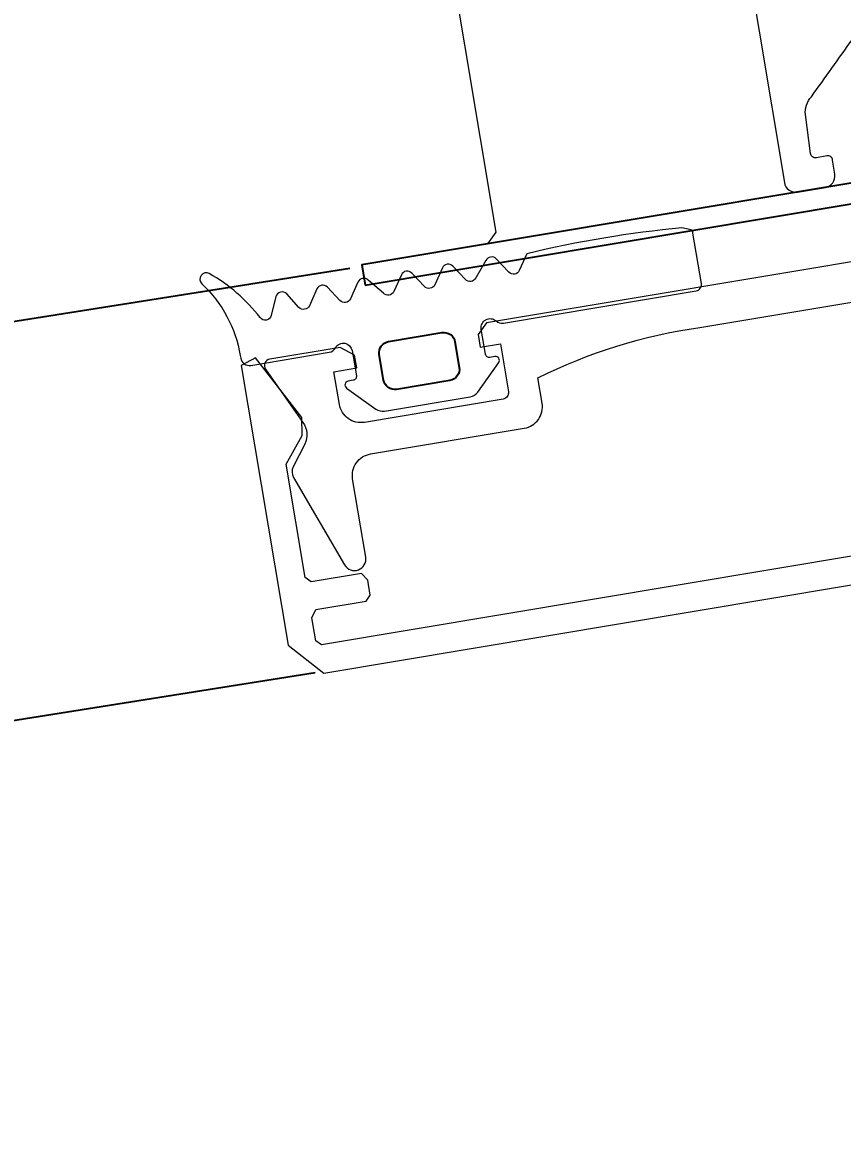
# Model space of a CAD drawing. Header units: millimetres. Extents: x -8689834 to 9419935, y 0 to 135940.
# Drawn here: x -59630.8 to -59591.7, y 106255.2 to 106309.1 of the extents above; entities that cross this region are included whole.
import ezdxf
from ezdxf import colors
from ezdxf.entities.mleader import LeaderData, LeaderLine
from ezdxf.math import Vec2, Vec3

# ---------------------------------------------------------------- set-up
doc = ezdxf.new("R2010")
doc.units = ezdxf.units.MM
doc.header["$MEASUREMENT"] = 0
doc.layers.get('0').update_dxf_attribs({"color": 250, "lineweight": 9})
doc.layers.add('АР_новое окно', color=155, linetype='Continuous')
for name, color, linetype, lineweight in [('АР_Окна', 4, 'Continuous', 0), ('АР_Отметки', 250, 'Continuous', 15), ('АР_Сущ Несущая стена', 216, 'Continuous', 30)]:
    doc.layers.add(name, color=color, linetype=linetype, lineweight=lineweight)
doc.layers.get('0').freeze()
doc.styles.add('ISOCPEUR', font='isocpeur.ttf', dxfattribs={"width": 0.7})

# ---------------------------------------------------------------- blocks, each defined once
blk = doc.blocks.new('_DotSmall')
at = {"color": 0, "linetype": 'ByBlock', "const_width": 0.5}
blk.add_lwpolyline([(-0.0625, 0, 1), (0.0625, 0, 1)], format="xyb", close=True, dxfattribs=at)
blk = doc.blocks.new('стойка витр.')
at = {"lineweight": 0, "ltscale": 100, "transparency": 33554687}
for points in [[(-69.8438361948356, -5.633594956780144), (-69.21493715024553, -5.916666730459838), (-30.90838462579995, 8.609511357899464), (-30.62531285212026, 9.238410402496811), (-31.1873041553481, 10.72042096611403)], [(-68.58632373265573, -58.46540642052423), (-90.15068845250062, -1.598661102303595), (-90.00917455367744, -1.284153596119722), (-88.98317839115043, -0.8950869223335758), (-88.55468153662514, -0.9934413902010419), (-87.69009137133253, -3.273426419786119), (-87.37564184903749, -3.414962306625966), (-86.69163474338711, -3.155580859434849), (-86.43607351230457, -2.797891934278596), (-87.30066367759719, -0.5179069046935183), (-87.1591497787449, -0.2033993985096458), (-82.02911098225741, 1.741955958394101), (-80.54324021661887, 1.262233232868311), (-79.70200834979187, 1.450846736610401), (-77.34320693471818, 4.170836259007046), (-77.83057009245385, 4.768357554989052), (-90.48468705118285, -0.0301937209587777), (-91.4479567084054, -1.960141251613095), (-69.79711318280897, -59.05493725829001)]]:
    blk.add_lwpolyline(points, dxfattribs=at)
at = {"color": 7, "lineweight": 0, "ltscale": 100, "transparency": 33554687}
blk.add_lwpolyline([(-74.06369480097783, 3.308391450875206, 0.5779496213016146), (-74.28822709678207, 3.786457927264564), (-75.21591578132939, 3.825837128097191, -0.615333828900983), (-75.41972296024323, 4.330405631961185, 0.1014034095220688), (-73.83454927545972, 7.11715754520992, 0.8870851218243345), (-74.38353605600423, 7.372048574252403, -0.1649969122064492), (-77.37516639285604, 4.905523520799761), (-77.48916274512885, 4.862295111939602, 0.4143043114941015), (-77.73690205768798, 4.311953389369592), (-76.39677740688785, 0.7779505007420084, 0.2286961432583318), (-76.12757003956358, 0.5227576163306367, -0.3190489133936659), (-75.8308042481076, 0.1276532846095506, -0.3190018552396916), (-76.10608007785049, -0.2827473570214352), (-77.2460725926212, -0.7150424396677408, -0.4143996870833266), (-77.48192731157178, -0.6088826129343943), (-77.5683841292921, -0.380889908366953, 0.6683385997492722), (-77.90615079682902, -0.370689789611788), (-78.61388821495348, -1.942959389103635, 0.1988829373258806), (-78.62659800215624, -2.362689632165711), (-77.15678812476108, -6.238681577618991, 0.1988829373551211), (-76.86896414318471, -6.544446800158767), (-75.29665854779887, -7.25210424636316, 0.6683385997492723), (-75.05058378231479, -7.020506375207333), (-75.13704060006421, -6.792513670639892, -0.4143996870833266), (-75.03088077326538, -6.556658951718418), (-73.89088825849467, -6.124363869072113, -0.7102015621310012), (-73.37286607688293, -6.741579856578028, 0.2286961432583318), (-73.40517316877958, -7.111109647914418), (-70.10181337440736, -15.82230158713355, 0.414362099440266), (-69.70872084749863, -15.99923473002855), (-67.42870682594366, -15.13463357074215, 0.1511707915363169), (-67.28675684856717, -15.02397433044825), (-67.28408048482379, -14.56993261339812, 0.03540799054371244), (-69.94453478069045, -7.554127657436766), (-70.80145552181057, -7.357523695485725, -0.527867958552825), (-70.9799117797229, -6.88692200143123), (-70.46881830951315, -6.171555145097955, 0.5278679585528249), (-70.64727456742548, -5.700953451043461), (-71.54744570542243, -5.39029515288712, -0.527867958552825), (-71.72590196330566, -4.91969345882535), (-71.21480849309592, -4.20432660249935, 0.5278679585528249), (-71.39326475097914, -3.733724908495788), (-72.25018549209926, -3.537120946544746, -0.527867958552825), (-72.4286417500116, -3.066519252482976), (-71.91757026780397, -2.351094412268139, 0.5278679585717272), (-72.0960265256872, -1.880492718206369), (-72.95294726680731, -1.683888756255328, -0.5278679585717273), (-73.13140352474875, -1.213287062200834), (-72.66353846338461, -0.3839238536165794, 0.5278679585528249), (-72.84199472126784, 0.08667784044519067), (-73.69893745039008, 0.2833397862850688, -0.5278679585717273), (-73.8773937083024, 0.753941480339563), (-73.36630023809266, 1.469308336665563, 0.5278679585717272), (-73.5447564960632, 1.939910030763713), (-74.40167723721243, 2.136513992714754, -0.5278679585528251), (-74.58013349509565, 2.607115686776524)], format="xyb", close=True, dxfattribs=at)
at = {"lineweight": 0, "ltscale": 100, "transparency": 33554687}
for points in [[(-59.28629948117305, -43.93455252060812), (-73.55412178576807, -6.30930235532287), (-74.18304982228437, -6.026241575636959), (-74.75303158370662, -6.242383619959583), (-74.40718232482322, -7.154412422125461), (-76.57319999407628, -7.975785172551696, -0.414362099391309), (-76.9662925209559, -7.798852029714908), (-79.34394296052051, -1.52882071842032, -0.4143260923197838), (-78.74236241533072, -0.1922330582674476), (-77.26035185172805, 0.3697582449676702), (-76.87127418394084, -0.6562669095073943), (-76.3012924225186, -0.4401248651847709), (-76.06142006575828, 0.3027815256646136), (-77.27188147796551, 3.494853341355338, 0.5512236456822476), (-77.7769173583074, 3.597680757055059), (-79.92338595120236, 1.349376512123854, -0.2673491356416615), (-80.91622193696094, 1.059369939495809), (-82.0875922003761, 1.397509788286698, 0.2496293600316565), (-82.58705019962508, 1.269536347390385), (-86.19986947378493, -1.925987660470128, 0.8270430078467679), (-85.63532520958688, -2.84412238272489), (-82.10129332900397, -1.503986737930973, -0.4143260923197836), (-80.76472567670862, -2.105611734441482), (-78.12768279598095, -9.059679143334506, 0.4143260923033303), (-76.7911151413573, -9.661304145942267), (-75.65109363460215, -9.228998069294903, -0.08279896819570452), (-71.78454054114991, -16.33338165576424), (-68.2828855071275, -25.56749207813118)], [(-33.2204523376422, -7.186144611914642), (-64.21182667926769, -18.93829823563283, 0.4143255057077639), (-64.53033920991584, -19.64587643784762), (-64.05480472955969, -20.89989428329136, 0.410627156480438), (-63.35370618529851, -21.2207818566676), (-62.72021259606117, -20.98055557451153, 0.4925517741577297), (-62.57218080674647, -20.68314875576471), (-62.75156135272118, -20.21010964907327, -0.4411110715409258), (-62.61002546586678, -19.89566012677096), (-60.83807044223067, -19.28752400128724, -0.2080566110632873), (-59.94503853938659, -19.40384657128016, -1.575399656426527e-05), (-56.87977393603069, -20.78551547546522, -0.4398191101055806), (-56.36006749374792, -22.15601788895583, -1.575399656426528e-05), (-57.73845635901671, -25.2227588602982, -0.2080566110632873), (-58.32981322327396, -25.9019745689875), (-60.05946139091975, -26.62167684709857, -0.4411110715409258), (-60.37391091321479, -26.48014096025872), (-60.5532914591895, -26.00710185356729, 0.4925517741577297), (-60.86130306290579, -25.88263065828505), (-61.49479665214312, -26.12285694043385, 0.410627156480438), (-61.80683951149695, -26.82793655114801), (-61.3313050311408, -28.08195439658448, 0.4143255057077639), (-60.62370682114852, -28.40042247599195), (-29.6323624739598, -16.64818975485105, 0.5239329190821609)]]:
    blk.add_lwpolyline(points, format="xyb", dxfattribs=at)
at = {"color": 7, "lineweight": 0, "ltscale": 100, "transparency": 33554687}
blk.add_lwpolyline([(-72.00534459005576, 0.06645459306309931), (-72.91737339223619, -0.2793946658493951)], dxfattribs=at)
blk.add_lwpolyline([(-72.91737339223619, -0.2793946658493951), (-54.81141330953687, -48.02608389785019), (-53.89938450735644, -47.68023463893769), (-72.00534459005576, 0.06645459306309931)], close=True)
at = {"color": 7}
blk.add_lwpolyline([(-75.33468511578394, -1.905527627641277), (-74.42175758568919, -4.312981685368868, -0.414213562373095), (-74.73607402053312, -5.011296826465696), (-75.88953189010499, -5.44869808882504, -0.414213562373095), (-76.58784703121637, -5.134381653973833), (-77.50077456128201, -2.726927596246242, -0.414213562373095), (-77.18645812643808, -2.028612455142138), (-76.03300025686622, -1.591211192782794, -0.414213562373095)], format="xyb", close=True, dxfattribs=at)
blk = doc.blocks.new('A$Cec9b444d')
at = {"layer": 'АР_новое окно', "ltscale": 100}
for p, q in [((-328.8995180718119, -6289.171256207514), (-2325.387746698151, -6604.874745374859)), ((-330.5618347984162, -6308.463440852168), (-2309.855994033881, -6621.829355485085))]:
    blk.add_line(p, q, dxfattribs=at)
at = {"layer": 'АР_новое окно', "lineweight": 0, "ltscale": 100, "transparency": 33554687}
for points in [[(-322.3219740165262, -6287.997243713432), (-321.9213890675191, -6287.435838925495), (-328.6764885520403, -6247.028284593208), (-329.2378933399173, -6246.627699644129), (-330.8011878267357, -6246.889042107335)], [(-270.2641928742057, -6297.094994131246), (-330.2499120192016, -6307.123057130131), (-330.5306755773189, -6306.922774880684), (-330.7116030085826, -6305.840505844454), (-330.5313569622953, -6305.439513926215), (-328.1263214556153, -6305.037454103985), (-327.9260289810535, -6304.756751710018), (-328.0466489728, -6304.035228825191), (-328.3474589590744, -6303.714657051446), (-330.7524944657544, -6304.116716873678), (-331.0332580238709, -6303.916434624201), (-331.9379054052619, -6298.505028278933), (-331.176889527684, -6297.141649879608), (-331.1973632820905, -6296.279775797771), (-333.4035914125188, -6293.434631767269), (-334.0848787556388, -6293.795744080654), (-331.8534114657384, -6307.143902159115), (-330.1490843970024, -6308.465966887615), (-269.9228066536064, -6298.397688703912)], [(-328.3346545295221, -6289.002408606594), (-328.1738244655811, -6289.964459507759)]]:
    blk.add_lwpolyline(points, dxfattribs=at)
for points in [[(-313.6378842092058, -6252.384475781121), (-308.1728109078686, -6285.075627063837, 0.4143255057077639), (-307.5411761376272, -6285.526353878449), (-306.2183790994776, -6285.30521637735, 0.410627156480438), (-305.766590156287, -6284.680400601002), (-305.8783024336245, -6284.012161750486, 0.4925517741577297), (-306.1410208973544, -6283.808831390533), (-306.6400048086569, -6283.892248613298, -0.4411110715409258), (-306.9207072025367, -6283.691956138738), (-307.1706065184449, -6281.835291256541, -0.2080566110632873), (-306.8819018326509, -6280.982245815681, -1.575399656426527e-05), (-304.9275097950475, -6278.246335032634, -0.4398191101055806), (-303.4818393526223, -6278.004656271787, -1.575399656426528e-05), (-300.7438393086878, -6279.956120288455, -0.2080566110632873), (-300.1933727795927, -6280.66887797537), (-299.8257882355178, -6282.505868926888, -0.4411110715409258), (-300.0260807100796, -6282.786571320855), (-300.5250646213821, -6282.86998854362, 0.4925517741577297), (-300.7073629406058, -6283.147714216318), (-300.5956506632683, -6283.815953066834, 0.410627156480438), (-299.9652011380457, -6284.259846522076), (-298.6424040998957, -6284.038709020962, 0.4143255057077639), (-298.1917169658914, -6283.407045936963), (-303.6568737028282, -6250.715908602534, 0.5239329190821609)], [(-282.6959538396425, -6285.133075997571), (-322.3848383809492, -6291.768032454059), (-322.7854182174783, -6292.32946782404), (-322.6849058182425, -6292.930711409664), (-321.7228549171228, -6292.769881345765), (-321.3408924622, -6295.054698717395, -0.414362099391309), (-321.5912770715341, -6295.405604144998), (-328.2052011701123, -6296.51128143747, -0.4143260923197838), (-329.3983497452745, -6295.659951769586), (-329.6596922084508, -6294.096657282784), (-328.5773925901908, -6293.915724738998), (-328.6779049894261, -6293.314481153359), (-329.3595636070369, -6292.933968102077), (-332.7267111790737, -6293.496868213306, 0.5512236456822476), (-332.926310630798, -6293.972046892028), (-331.141141203901, -6296.516721628671, -0.2673491356416615), (-331.0508771953159, -6297.54709996479), (-331.6115445465739, -6298.629735163035, 0.2496293600316565), (-331.5837080801335, -6299.144575551619), (-329.1563424462473, -6303.312516634703, 0.8270430078467679), (-328.1455388289099, -6302.93840750415), (-328.7687412670921, -6299.210544362844, -0.4143260923197836), (-327.9173719185471, -6298.017424101587), (-320.5818943530114, -6296.791121704908, 0.4143260923033303), (-319.7305249979156, -6295.598001442578), (-319.9315600215737, -6294.395453107147, -0.08279896819570452), (-312.2082438313325, -6291.992770024802), (-302.4676695949968, -6290.36439758082)]]:
    blk.add_lwpolyline(points, format="xyb", dxfattribs=at)
at = {"layer": 'АР_новое окно'}
blk.add_lwpolyline([(-328.1738244655811, -6289.964459507759), (-277.8083696756609, -6281.544656247912), (-277.9691997394854, -6280.58260534675), (-328.3346545295221, -6289.002408606594)], close=True, dxfattribs=at)
at = {"layer": 'АР_новое окно', "lineweight": 0, "ltscale": 100, "transparency": 33554687}
blk.add_lwpolyline([(-331.91650473788, -6290.387077977009, 0.5779496213016146), (-332.4292481544986, -6290.513792208596), (-332.6492718343709, -6291.415871250137, -0.615333828900983), (-333.1839529616213, -6291.517078134203, 0.1014034095220688), (-335.6069335037681, -6289.417571732797, 0.8870851218243345), (-335.964255315854, -6289.90611757969, -0.1649969122064492), (-334.1303448727349, -6293.322309962764), (-334.1102423928179, -6293.44255867989, 0.4143043114941015), (-333.6189692803433, -6293.79313179291), (-329.8911367211235, -6293.169934467161, 0.2286961432583318), (-329.5882282920555, -6292.955825853403, -0.3190489133936659), (-329.1427205318635, -6292.742049794068, -0.3190018552396916), (-328.7940715283407, -6293.092263073937), (-328.593041617275, -6294.294780827247, -0.4143996870833266), (-328.7432721691601, -6294.505323313547), (-328.9837696033231, -6294.545528273266, 0.6683385997492722), (-329.0598213239286, -6294.874779696846), (-327.6562991289906, -6295.876303233702, 0.1988829373258806), (-327.2471572083106, -6295.970843724366), (-323.1585784976721, -6295.287338959057, 0.1988829373551211), (-322.8024336590349, -6295.064862287126), (-321.8009815114132, -6293.661289153124, 0.6683385997492723), (-321.979989689733, -6293.374677157231), (-322.2204871240131, -6293.414882116977, -0.4143996870833266), (-322.4310296103252, -6293.264651565004), (-322.6320595213904, -6292.06213381168, -0.7102015621310012), (-321.9254624845482, -6291.674805548609, 0.2286961432583318), (-321.5693840354351, -6291.778748575891), (-312.3804088239115, -6290.24258924284, 0.414362099440266), (-312.130024214577, -6289.891683815222), (-312.5320891493, -6287.486617726454, 0.1511707915363169), (-312.612854506609, -6287.325769286596), (-313.0576074941615, -6287.234359091306, 0.03540799054371244), (-320.4582087297266, -6288.471548483684), (-320.8185836065392, -6289.273481287959, -0.527867958552825), (-321.3149964202371, -6289.356468689642), (-321.9166112804249, -6288.715355724223, 0.5278679585528249), (-322.4130240941228, -6288.798343125906), (-322.8937088521951, -6289.620388635111, -0.527867958552825), (-323.3901216658921, -6289.703376036764), (-323.9917365260804, -6289.062263071361, 0.5278679585528249), (-324.4881493397775, -6289.145250473014), (-324.8485242165901, -6289.94718327729, -0.527867958552825), (-325.344937030288, -6290.030170678972), (-325.9466130545958, -6289.389067938625, 0.5278679585717272), (-326.4430258682929, -6289.472055340279), (-326.8034007451055, -6290.273988144553, -0.5278679585717273), (-327.2998135588042, -6290.356975546266), (-328.0216771361318, -6289.735965060704, 0.5278679585528249), (-328.5180899498288, -6289.818952462359), (-328.878525990761, -6290.620895491691, -0.5278679585717273), (-329.3749388044588, -6290.703882893374), (-329.9765536646472, -6290.062769927969, 0.5278679585717272), (-330.4729664783463, -6290.145757329696), (-330.833341355276, -6290.947690133997, -0.5278679585528251), (-331.3297541688567, -6291.030677535654)], format="xyb", close=True, dxfattribs=at)
at = {"layer": 'АР_новое окно'}
blk.add_lwpolyline([(-327.0517771284804, -6292.653086323007), (-324.5122812921268, -6292.228548206347, -0.414213562373095), (-323.8889102327851, -6292.673348588271), (-323.6855057980475, -6293.890070231521, -0.414213562373095), (-324.1303061800322, -6294.513441290963), (-326.6698020163853, -6294.937979407609, -0.414213562373095), (-327.293173075843, -6294.493179025667), (-327.4965775104642, -6293.27645738242, -0.414213562373095)], format="xyb", close=True, dxfattribs=at)
at = {"layer": 'АР_новое окно', "rotation": 78.7234486210045}
blk.add_blockref('стойка витр.', (-314.1892117359751, -6218.400138714472), dxfattribs=at)

msp = doc.modelspace()

# ---------------------------------------------------------------- linework, layer by layer
at = {"layer": 'АР_Сущ Несущая стена', "lineweight": 18, "ltscale": 100}
msp.add_arc((-62199.59225600528, 115505.8737578681), 9805.264059527553, 273.2047159642141, 356.1549052783884, dxfattribs=at)

# ---------------------------------------------------------------- block references
at = {"layer": 'АР_Окна', "ltscale": 100}
msp.add_blockref('A$Cec9b444d', (-59286.24984706755, 112586.4970597865), dxfattribs=at)

# ---------------------------------------------------------------- leaders
at = {"layer": 'АР_Отметки'}
ml = msp.add_multileader_mtext('Standard', dxfattribs=at)
ml.set_content('0,000', color=256, style='ISOCPEUR')
ml.set_leader_properties(color=256, linetype='Continuous', lineweight=-1)
ml.set_arrow_properties(name='DOTSMALL')
ml.build(insert=Vec2(0, 0))
ml.multileader.update_dxf_attribs({"has_text_frame": 1, "text_left_attachment_type": 4, "text_right_attachment_type": 4, "dogleg_length": 100, "arrow_head_size": 180})
ctx = ml.context
ctx.base_point, ctx.char_height, ctx.arrow_head_size, ctx.landing_gap_size, ctx.plane_origin = Vec3(-187276.7997699445, 132110.0850587329), 250, 180, 50, Vec3(-190337.1672303383, 129966.6923522141)
ctx.left_attachment, ctx.right_attachment = 4, 4
notes = []
notes.append((ctx, [(0, (0, 0, 0), (0, 0), (1, 0), 1, [])]))
ctx.mtext.insert, ctx.mtext.width, ctx.mtext.line_spacing_style, ctx.mtext.flow_direction = Vec3(-187226.7997699445, 132443.4183920662), 852.6970314602484, 2, 5
ml = msp.add_multileader_mtext('Standard', dxfattribs=at)
ml.set_content('-1,200', color=256, style='ISOCPEUR')
ml.set_leader_properties(color=256, linetype='Continuous', lineweight=-1)
ml.set_arrow_properties(name='DOTSMALL')
ml.build(insert=Vec2(0, 0))
ml.multileader.update_dxf_attribs({"has_text_frame": 1, "text_left_attachment_type": 4, "text_right_attachment_type": 4, "dogleg_length": 100, "arrow_head_size": 180})
ctx = ml.context
ctx.base_point, ctx.char_height, ctx.arrow_head_size, ctx.landing_gap_size, ctx.plane_origin = Vec3(-177720.7590341442, 129646.8906015264), 250, 180, 50, Vec3(-177813.3264161965, 129547.8815566983)
ctx.left_attachment, ctx.right_attachment = 4, 4
notes.append((ctx, [(0, (0, 0, 0), (0, 0), (1, 0), 1, [])]))
ctx.mtext.insert, ctx.mtext.width, ctx.mtext.line_spacing_style, ctx.mtext.flow_direction = Vec3(-177670.7590341442, 129980.2239348597), 852.6970314602484, 2, 5
ml = msp.add_multileader_mtext('Standard', dxfattribs=at)
ml.set_content('0,000', color=256, style='ISOCPEUR')
ml.set_leader_properties(color=256, linetype='Continuous', lineweight=-1)
ml.set_arrow_properties(name='DOTSMALL')
ml.build(insert=Vec2(0, 0))
ml.multileader.update_dxf_attribs({"has_text_frame": 1, "text_left_attachment_type": 4, "text_right_attachment_type": 4, "dogleg_length": 100, "arrow_head_size": 180})
ctx = ml.context
ctx.base_point, ctx.char_height, ctx.arrow_head_size, ctx.landing_gap_size, ctx.plane_origin = Vec3(-185687.6166469539, 129607.0397730947), 250, 180, 50, Vec3(-188747.9841073476, 127463.6470665759)
ctx.left_attachment, ctx.right_attachment = 4, 4
notes.append((ctx, [(0, (0, 0, 0), (0, 0), (1, 0), 1, [])]))
ctx.mtext.insert, ctx.mtext.width, ctx.mtext.line_spacing_style, ctx.mtext.flow_direction = Vec3(-185637.6166469539, 129940.373106428), 852.6970314602484, 2, 5
ml = msp.add_multileader_mtext('Standard', dxfattribs=at)
ml.set_content('Л.4', color=256, style='ISOCPEUR')
ml.set_leader_properties(color=256, linetype='Continuous', lineweight=-1)
ml.set_arrow_properties(name='DOTSMALL')
ml.build(insert=Vec2(0, 0))
ml.multileader.update_dxf_attribs({"has_text_frame": 1, "text_left_attachment_type": 4, "text_right_attachment_type": 4, "dogleg_length": 100, "arrow_head_size": 180})
ctx = ml.context
ctx.base_point, ctx.char_height, ctx.arrow_head_size, ctx.landing_gap_size, ctx.plane_origin = Vec3(-184816.2837050096, 129601.5848165639), 250, 180, 50, Vec3(-159580.3663713892, 117978.4653365304)
ctx.left_attachment, ctx.right_attachment = 4, 4
notes.append((ctx, [(0, (0, 0, 0), (0, 0), (1, 0), 1, [])]))
ctx.mtext.insert, ctx.mtext.width, ctx.mtext.line_spacing_style, ctx.mtext.flow_direction = Vec3(-184766.2837050096, 129934.9181498972), 852.6970314602484, 2, 5
ml = msp.add_multileader_mtext('Standard', dxfattribs=at)
ml.set_content('-1,140', color=256, style='ISOCPEUR')
ml.set_leader_properties(color=256, linetype='Continuous', lineweight=-1)
ml.set_arrow_properties(name='DOTSMALL')
ml.build(insert=Vec2(0, 0))
ml.multileader.update_dxf_attribs({"has_text_frame": 1, "text_left_attachment_type": 4, "text_right_attachment_type": 4, "dogleg_length": 100, "arrow_head_size": 180})
ctx = ml.context
ctx.base_point, ctx.char_height, ctx.arrow_head_size, ctx.landing_gap_size, ctx.plane_origin = Vec3(-180313.7221072279, 128673.3217394912, 1.149675994230903e-08), 250, 180, 50, Vec3(-180395.1155570771, 128959.4633156335, 1.149675994230903e-08)
ctx.left_attachment, ctx.right_attachment = 4, 4
notes.append((ctx, [(0, (0, 0, 0), (0, 0), (1, 0), 1, [])]))
ctx.mtext.insert, ctx.mtext.width, ctx.mtext.line_spacing_style, ctx.mtext.flow_direction = Vec3(-180263.7221072279, 129006.6550728246, 1.149675994230903e-08), 852.6970314602484, 2, 5
ml = msp.add_multileader_mtext('Standard', dxfattribs=at)
ml.set_content('0,000', color=256, style='ISOCPEUR')
ml.set_leader_properties(color=256, linetype='Continuous', lineweight=-1)
ml.set_arrow_properties(name='DOTSMALL')
ml.build(insert=Vec2(0, 0))
ml.multileader.update_dxf_attribs({"has_text_frame": 1, "text_left_attachment_type": 4, "text_right_attachment_type": 4, "dogleg_length": 100, "arrow_head_size": 180})
ctx = ml.context
ctx.base_point, ctx.char_height, ctx.arrow_head_size, ctx.landing_gap_size, ctx.plane_origin = Vec3(-187382.8031773707, 126393.4441659665), 250, 180, 50, Vec3(-190443.1706377645, 124250.0514594477)
ctx.left_attachment, ctx.right_attachment = 4, 4
notes.append((ctx, [(0, (0, 0, 0), (0, 0), (1, 0), 1, [])]))
ctx.mtext.insert, ctx.mtext.width, ctx.mtext.line_spacing_style, ctx.mtext.flow_direction = Vec3(-187332.8031773707, 126726.7774992998), 852.6970314602484, 2, 5
ml = msp.add_multileader_mtext('Standard', dxfattribs=at)
ml.set_content('Л.5', color=256, style='ISOCPEUR')
ml.set_leader_properties(color=256, linetype='Continuous', lineweight=-1)
ml.set_arrow_properties(name='DOTSMALL')
ml.build(insert=Vec2(0, 0))
ml.multileader.update_dxf_attribs({"has_text_frame": 1, "text_left_attachment_type": 4, "text_right_attachment_type": 4, "dogleg_length": 100, "arrow_head_size": 180})
ctx = ml.context
ctx.base_point, ctx.char_height, ctx.arrow_head_size, ctx.landing_gap_size, ctx.plane_origin = Vec3(-156726.1907757707, 125681.9478096366), 250, 180, 50, Vec3(-131490.2734421503, 114058.8283296031)
ctx.left_attachment, ctx.right_attachment = 4, 4
notes.append((ctx, [(0, (0, 0, 0), (0, 0), (1, 0), 1, [])]))
ctx.mtext.insert, ctx.mtext.width, ctx.mtext.line_spacing_style, ctx.mtext.flow_direction = Vec3(-156676.1907757707, 126015.2811429699), 852.6970314602484, 2, 5
ml = msp.add_multileader_mtext('Standard', dxfattribs=at)
ml.set_content('0,000', color=256, style='ISOCPEUR')
ml.set_leader_properties(color=256, linetype='Continuous', lineweight=-1)
ml.set_arrow_properties(name='DOTSMALL')
ml.build(insert=Vec2(0, 0))
ml.multileader.update_dxf_attribs({"has_text_frame": 1, "text_left_attachment_type": 4, "text_right_attachment_type": 4, "dogleg_length": 100, "arrow_head_size": 180})
ctx = ml.context
ctx.base_point, ctx.char_height, ctx.arrow_head_size, ctx.landing_gap_size, ctx.plane_origin = Vec3(-204826.2687846024, 122318.214327126), 250, 180, 50, Vec3(-207886.6362449962, 120174.8216206072)
ctx.left_attachment, ctx.right_attachment = 4, 4
notes.append((ctx, [(0, (0, 0, 0), (0, 0), (1, 0), 1, [])]))
ctx.mtext.insert, ctx.mtext.width, ctx.mtext.line_spacing_style, ctx.mtext.flow_direction = Vec3(-204776.2687846024, 122651.5476604594), 852.6970314602484, 2, 5
ml = msp.add_multileader_mtext('Standard', dxfattribs=at)
ml.set_content('{\\W0.8;-2,730}', color=256, style='ISOCPEUR')
ml.set_leader_properties(color=256, linetype='Continuous', lineweight=-1)
ml.set_arrow_properties(name='DOTSMALL')
ml.build(insert=Vec2(0, 0))
ml.multileader.update_dxf_attribs({"has_text_frame": 1, "text_left_attachment_type": 4, "text_right_attachment_type": 4, "dogleg_length": 100, "arrow_head_size": 180})
ctx = ml.context
ctx.base_point, ctx.char_height, ctx.arrow_head_size, ctx.landing_gap_size, ctx.plane_origin = Vec3(-314791.3210058988, 121809.0184862664, 2.299351988461806e-08), 250, 180, 50, Vec3(-319449.8299409288, 117956.7109726352, 2.299351988461806e-08)
ctx.left_attachment, ctx.right_attachment = 4, 4
notes.append((ctx, [(0, (0, 0, 0), (0, 0), (1, 0), 1, [])]))
ctx.mtext.insert, ctx.mtext.width, ctx.mtext.defined_height, ctx.mtext.line_spacing_style, ctx.mtext.flow_direction = Vec3(-314741.3210058988, 122142.3518195997, 2.299351988461806e-08), 769.9889591111103, 343.8884462512117, 2, 5
ml = msp.add_multileader_mtext('Standard', dxfattribs=at)
ml.set_content('{\\W0.8;-2,430}', color=256, style='ISOCPEUR')
ml.set_leader_properties(color=256, linetype='Continuous', lineweight=-1)
ml.set_arrow_properties(name='DOTSMALL')
ml.build(insert=Vec2(0, 0))
ml.multileader.update_dxf_attribs({"has_text_frame": 1, "text_left_attachment_type": 4, "text_right_attachment_type": 4, "dogleg_length": 100, "arrow_head_size": 180})
ctx = ml.context
ctx.base_point, ctx.char_height, ctx.arrow_head_size, ctx.landing_gap_size, ctx.plane_origin = Vec3(-301002.2465167325, 120038.5846084391), 250, 180, 50, Vec3(-299949.5531320914, 118383.4112137306)
ctx.left_attachment, ctx.right_attachment = 4, 4
notes.append((ctx, [(0, (0, 0, 0), (0, 0), (1, 0), 1, [])]))
ctx.mtext.insert, ctx.mtext.width, ctx.mtext.line_spacing_style, ctx.mtext.flow_direction = Vec3(-300952.2465167325, 120371.9179417724), 852.6970314602484, 2, 5
ml = msp.add_multileader_mtext('Standard', dxfattribs=at)
ml.set_content('0,000', color=256, style='ISOCPEUR')
ml.set_leader_properties(color=256, linetype='Continuous', lineweight=-1)
ml.set_arrow_properties(name='DOTSMALL')
ml.build(insert=Vec2(0, 0))
ml.multileader.update_dxf_attribs({"has_text_frame": 1, "text_left_attachment_type": 4, "text_right_attachment_type": 4, "dogleg_length": 100, "arrow_head_size": 180})
ctx = ml.context
ctx.base_point, ctx.char_height, ctx.arrow_head_size, ctx.landing_gap_size, ctx.plane_origin = Vec3(-153675.4760438586, 119954.6257698009), 250, 180, 50, Vec3(-156735.8435042523, 117811.2330632821)
ctx.left_attachment, ctx.right_attachment = 4, 4
notes.append((ctx, [(0, (0, 0, 0), (0, 0), (1, 0), 1, [])]))
ctx.mtext.insert, ctx.mtext.width, ctx.mtext.line_spacing_style, ctx.mtext.flow_direction = Vec3(-153625.4760438586, 120287.9591031342), 852.6970314602484, 2, 5
ml = msp.add_multileader_mtext('Standard', dxfattribs=at)
ml.set_content('0,000', color=256, style='ISOCPEUR')
ml.set_leader_properties(color=256, linetype='Continuous', lineweight=-1)
ml.set_arrow_properties(name='DOTSMALL')
ml.build(insert=Vec2(0, 0))
ml.multileader.update_dxf_attribs({"has_text_frame": 1, "text_left_attachment_type": 4, "text_right_attachment_type": 4, "dogleg_length": 100, "arrow_head_size": 180})
ctx = ml.context
ctx.base_point, ctx.char_height, ctx.arrow_head_size, ctx.landing_gap_size, ctx.plane_origin = Vec3(-156471.468784323, 119797.6348483452), 250, 180, 50, Vec3(-159531.8362447167, 117654.2421418264)
ctx.left_attachment, ctx.right_attachment = 4, 4
notes.append((ctx, [(0, (0, 0, 0), (0, 0), (1, 0), 1, [])]))
ctx.mtext.insert, ctx.mtext.width, ctx.mtext.line_spacing_style, ctx.mtext.flow_direction = Vec3(-156421.468784323, 120130.9681816786), 852.6970314602484, 2, 5
ml = msp.add_multileader_mtext('Standard', dxfattribs=at)
ml.set_content('{\\W0.8;-2,430}', color=256, style='ISOCPEUR')
ml.set_leader_properties(color=256, linetype='Continuous', lineweight=-1)
ml.set_arrow_properties(name='DOTSMALL')
ml.build(insert=Vec2(0, 0))
ml.multileader.update_dxf_attribs({"has_text_frame": 1, "text_left_attachment_type": 4, "text_right_attachment_type": 4, "dogleg_length": 100, "arrow_head_size": 180})
ctx = ml.context
ctx.base_point, ctx.char_height, ctx.arrow_head_size, ctx.landing_gap_size, ctx.plane_origin = Vec3(-336711.8860226227, 117132.6558246998), 250, 180, 50, Vec3(-335659.1926379816, 115477.4824299914)
ctx.left_attachment, ctx.right_attachment = 4, 4
notes.append((ctx, [(0, (0, 0, 0), (0, 0), (1, 0), 1, [])]))
ctx.mtext.insert, ctx.mtext.width, ctx.mtext.line_spacing_style, ctx.mtext.flow_direction = Vec3(-336661.8860226227, 117465.9891580332), 852.6970314602484, 2, 5
ml = msp.add_multileader_mtext('Standard', dxfattribs=at)
ml.set_content('{\\W0.8;-2,480}', color=256, style='ISOCPEUR')
ml.set_leader_properties(color=256, linetype='Continuous', lineweight=-1)
ml.set_arrow_properties(name='DOTSMALL')
ml.build(insert=Vec2(0, 0))
ml.multileader.update_dxf_attribs({"has_text_frame": 1, "text_left_attachment_type": 4, "text_right_attachment_type": 4, "dogleg_length": 100, "arrow_head_size": 180})
ctx = ml.context
ctx.base_point, ctx.char_height, ctx.arrow_head_size, ctx.landing_gap_size, ctx.plane_origin = Vec3(-302468.0581811396, 114434.5752220221), 250, 180, 50, Vec3(-301415.3647964986, 112779.4018273137)
ctx.left_attachment, ctx.right_attachment = 4, 4
notes.append((ctx, [(0, (0, 0, 0), (0, 0), (1, 0), 1, [])]))
ctx.mtext.insert, ctx.mtext.width, ctx.mtext.line_spacing_style, ctx.mtext.flow_direction = Vec3(-302418.0581811396, 114767.9085553555), 852.6970314602484, 2, 5
ml = msp.add_multileader_mtext('Standard', dxfattribs=at)
ml.set_content('0,000', color=256, style='ISOCPEUR')
ml.set_leader_properties(color=256, linetype='Continuous', lineweight=-1)
ml.set_arrow_properties(name='DOTSMALL')
ml.build(insert=Vec2(0, 0))
ml.multileader.update_dxf_attribs({"has_text_frame": 1, "text_left_attachment_type": 4, "text_right_attachment_type": 4, "dogleg_length": 100, "arrow_head_size": 180})
ctx = ml.context
ctx.base_point, ctx.char_height, ctx.arrow_head_size, ctx.landing_gap_size, ctx.plane_origin = Vec3(-195514.5538136112, 113911.1868237481), 250, 180, 50, Vec3(-198574.9212740049, 111767.7941172293)
ctx.left_attachment, ctx.right_attachment = 4, 4
notes.append((ctx, [(0, (0, 0, 0), (0, 0), (1, 0), 1, [])]))
ctx.mtext.insert, ctx.mtext.width, ctx.mtext.line_spacing_style, ctx.mtext.flow_direction = Vec3(-195464.5538136112, 114244.5201570814), 852.6970314602484, 2, 5
for ctx, leaders in notes:
    for number, flags, end, landing, length, lines in leaders:
        leader = LeaderData()
        leader.index, (leader.has_last_leader_line, leader.has_dogleg_vector, leader.attachment_direction) = number, flags
        leader.last_leader_point, leader.dogleg_vector, leader.dogleg_length = Vec3(end), Vec3(landing), length
        for number, points, colour, breaks in lines:
            line = LeaderLine()
            line.index, line.vertices, line.color, line.breaks = number, Vec3.list(points), colors.encode_raw_color(colour), breaks
            leader.lines.append(line)
        ctx.leaders.append(leader)

doc.saveas('drawing.dxf')
